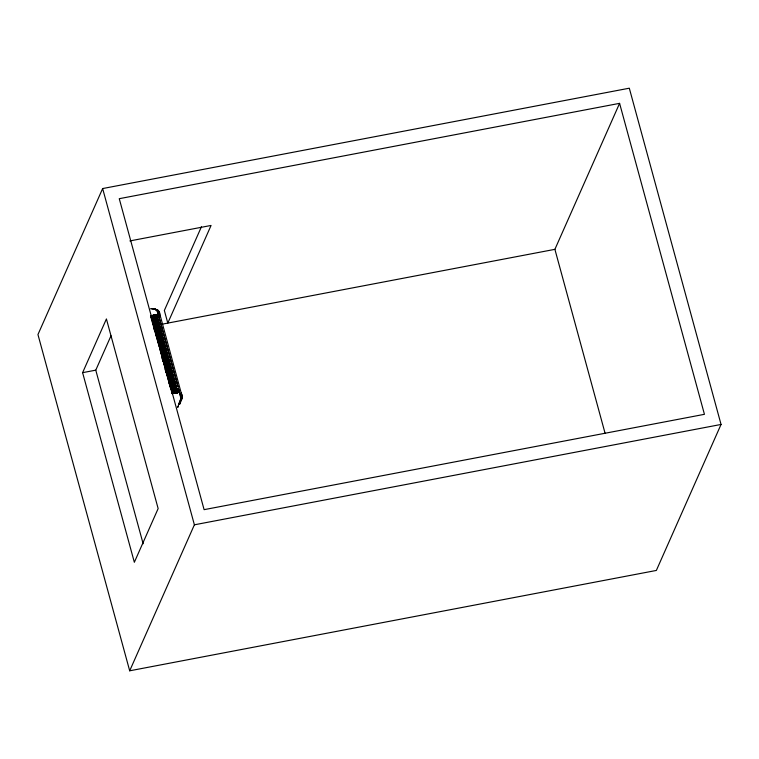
<?xml version="1.0" encoding="UTF-8"?>
<svg xmlns="http://www.w3.org/2000/svg" width="759" height="759" viewBox="0 0 759 759"><rect width="100%" height="100%" fill="white"/><g stroke="black" fill="none" stroke-linecap="round" stroke-linejoin="round"><path stroke-width="1.14" d="M174.883 393.2L177.777 392.716L156.515 314.786C154.086 316.645 153.66 314.435 154.219 316.095M173.337 393.228C170.509 392.707 174.134 393.105 175.538 393.105M175.576 393.029L174.475 392.45M156.382 314.938L153.612 316.057L154.286 315.716M175.889 392.887C174.987 390.458 180.471 393.456 175.86 392.991M171.951 392.839L172.008 393.665L173.005 393.162M176.012 387.422C180.225 392.536 176.316 393.589 174.75 392.526L153.897 315.706L174.94 392.526C174.684 392.526 173.896 393.181 173.659 392.925L152.73 316.114C150.472 315.251 154.001 316.38 153.252 315.545M154.513 316.076C157.445 315.915 152.882 315.535 156.496 314.805L177.758 392.782C173.877 393.096 179.684 392.83 176.06 392.251L155.358 316.133L155.842 315.554L177.568 392.659L176.05 392.991M151.326 315.991C150.586 317.148 150.396 315.535 151.98 315.943M151.99 316.199L151.354 316.304M175.803 392.185C178.934 393.077 174.238 389.519 175.376 387.204L157.398 320.061L156.031 315.336L155.244 315.867L154.732 315.089L156.496 314.805L161.733 334.33L156.458 314.852L154.893 315.023L156.42 314.89L172.369 373.305M152.037 315.44L151.923 316.475L153.631 315.877M173.005 393.276L173.669 392.991M175.917 392.65L177.777 392.716L175.301 392.735M154.191 316.123L156.487 314.824L152.967 315.327L154.096 315.156M150.718 316.579L150.709 316.626A38.529 11.945 -15.3 0 1 150.994 316.636L152.976 315.848M174.314 393.067L175.206 393.153M154.276 315.905L156.515 314.786L155.007 316.01M151.003 316.607C152.948 316.503 150.035 314.994 151.857 315.573M151.98 316.313C152.578 314.71 153.555 315.772 156.335 314.985M176.116 392.801L177.578 392.707L171.847 372.916M174.959 387.251C177.615 395.875 147.692 289.824 157.398 320.061M151.032 316.522L150.937 315.82L151.629 315.877M176.097 392.858L176.999 392.678L175.557 392.118M182.188 397.725L181.961 395.771M177.559 392.811C174.864 392.982 176.79 391.331 176.695 391.976L157.198 320.27M173.64 393.276L174.276 393.219M173.631 393.323L173.858 392.431L175.329 392.65M173.934 393.314L175.282 392.982M180.784 399.642L180.784 396.815L178.46 388.191M150.699 316.664L151.354 316.37M151.458 316.721A37.751 11.698 -15.3 0 1 153.071 316.465C157.16 316.721 155.396 311.588 157.768 319.71L176.173 387.517M172.331 393.57L172.682 393.209M154.238 316.057L153.897 316.142M167.027 353.722L165.633 354.187M182.236 398.143L179.579 404.376M179.75 403.949L180.576 401.985M178.261 406.369L177.9 407.137L177.426 406.682M178.46 404.737L180.386 400.325M179.096 403.589L180.879 398.342L178.327 388.21M178.185 406.226L178.384 405.676M102.645 188.555L37.95 334.548L129.694 670.804L656.355 570.445L721.05 424.452L629.306 88.196L102.645 188.555L194.389 524.811L129.694 670.804M82.608 372.66L106.412 318.951L158.147 508.568L134.343 562.277L82.608 372.66L95.776 370.155L111.004 335.772M155.671 315.753C156.449 314.71 159.912 331.778 161.06 334.624L156.952 320.526L176.268 392.005L174.75 392.526M201.439 226.761L164.352 310.459L167.796 323.106L211.068 225.451L129.874 240.926M180.984 400.724L182.388 397.327L181.429 393.333M605.113 433.408L554.895 249.341L619.591 103.347L119.258 198.687L204.105 509.659L704.437 414.319L619.591 103.347M155.538 315.905C153.859 313.932 160.737 331.664 160.642 334.966L160.481 335.165M155.111 315.659L155.965 315.402L175.462 387.223L156.278 315.051M154.827 316L154.864 315.374M154.57 315.07C158.603 314.264 153.925 315.516 156.098 315.127M156.506 314.795L155.045 315.232M156.269 310.184C156.971 308.922 160.13 311.693 159.684 313.638M156.164 310.127L156.847 309.71L158.394 310.488M155.709 315.63L170.86 373.2M173.982 392.801L172.369 392.612L172.986 392.896M176.695 391.976L175.822 392.232M155.5 315.905L174.987 387.232C175.452 391.454 176.97 392.764 175.642 392.071M157.929 322.518L156.022 322.793M155.737 335.592L161.743 334.254L157.825 319.653L161.752 334.302M161.259 334.719L157.521 319.937M163.621 346.863L164.731 346.502L162.635 347.005M167.843 358.846L166.923 358.969M171.164 371.047L170.225 371.085M174.447 383.067L170.263 383.703M172.284 392.688A37.751 11.802 -15.3 0 1 173.915 392.431C172.075 392.384 176.145 392.318 173.83 392.545M151.572 315.706L150.737 315.687L151.288 315.867M160.642 334.966L156.8 320.696M177.35 392.384L174.153 392.498M174.731 392.204L175.614 392.564M151.686 315.516L152.578 315.592M156.288 314.852L154.779 315.042M153.29 315.279L153.631 315.81M155.073 315.013L155.756 315.07L155.31 315.241M153.489 315.659L155.975 316.067L176.287 392.213M156.221 309.947L155.861 310.089M161.06 334.624L157.265 320.203M159.333 334.899L161.458 334.491L166.638 353.675M173.099 392.773L174.627 392.64M176.031 392.346C176.505 392.033 175.889 390.79 175.291 387.194M155.652 315.383L156.164 315.184M155.68 315.317L154.371 315.564M171.088 372.954L171.581 372.887M152.227 315.602L151.591 315.753L152.635 315.839M172.246 392.735L173.612 392.669L173.099 392.46M153.546 315.393L154.219 315.346M156.42 314.89L155.775 315.023M155.699 315.251L155.102 315.469L155.993 315.27M166.401 353.722L176.97 392.061L175.784 392.261L176.468 391.967L171.192 372.916L175.215 387.185M155.785 314.938L155.263 315.051L156.326 314.805M176.392 392.45L171.572 393.115M161.999 324.207L554.895 249.341M194.389 524.811L721.05 424.452M150.728 316.418L151.335 316.057M171.989 392.944L173.64 392.792M172.027 393.067L173.005 393.029M150.595 316.086L153.954 315.64M151.506 315.962L150.567 316.123L159.267 346.92M155.832 335.279L157.208 335.146M155.709 335.497L159.523 334.766M162.464 359.595L163.821 359.358M165.747 371.606L167.122 371.474M169.048 383.722L171.638 383.38M151.525 315.621L152.265 315.706M153.878 322.936L155.121 322.831M153.745 323.154L156.221 322.66M153.764 323.249L157.037 322.736M157.179 335.051L158.422 334.937M160.491 347.157L163.83 346.73M160.348 347.375L162.834 346.882M160.377 347.47L162.663 347.1M163.792 359.263L165.035 359.159M163.65 359.481L167.141 358.836M163.678 359.576L165.965 359.216M167.094 371.379L168.337 371.274M166.961 371.597L171.363 370.819M166.98 371.692L170.253 371.179M177.046 392.166L161.202 334.529M175.652 387.27C176.828 391.492 176.344 392.384 176.344 392.327M173.545 392.754L174.523 392.593M176.164 391.995L177.34 392.251L166.838 353.666L177.634 392.469L176.989 392.631M152.654 315.972L153.631 315.753M152.616 315.716L153.603 315.554M152.938 316.247L173.564 392.944L152.151 316L152.73 316.114M155.092 322.736L158.147 322.385M158.403 334.842L160.528 334.624M165.007 359.064L168.062 358.713M168.308 371.179L169.437 371.094M171.619 383.286L172.739 383.21M171.458 383.504L173.745 383.058M173.574 392.564L174.304 392.688M152.815 315.383L153.584 315.497M173.659 392.403L175.234 392.365M165.936 359.121L166.952 359.064M169.409 370.999L171.344 370.724M172.72 383.115L174.646 382.83M175.538 392.27L175.215 392.318M154.608 315.668L155.937 316.114L176.23 392.128M175.879 392.033L176.875 392.08L157.066 320.402M157.198 322.414L158.128 322.29M160.51 334.529L161.43 334.396M163.811 346.635L164.76 346.597M173.536 383.191L174.674 382.925M177.283 392.327L176.42 392.764L177.008 392.782M150.519 308.761L153.309 308.866M153.897 315.706L175.016 392.498M151.942 308.856L156.771 309.577L159.864 320.535M176.126 392.555L177.682 392.526M154.409 309.103L155.519 309.169M154.438 308.998L155.263 309.131M155.472 309.274L156.914 310.033L159.153 317.926M158.47 310.763L160.358 316.607M177.549 406.682L177.805 407.156L178.507 405.657M171.762 372.906L177.16 392.147M182.018 395.98L159.305 312.234M181.23 393.115L181.714 394.87M159.637 319.226L178.109 386.91M159.959 320.858L177.986 386.929M154.381 315.867L175.206 392.688M152.417 315.962L173.299 392.782M151.383 317.518L171.714 392.042M159.883 349.178L170.671 388.693M153.726 327.575L154.646 330.962M162.047 358.058L162.967 361.445M165.12 369.348L166.05 372.735M95.776 370.155L143.147 543.776M159.257 312.547L159.561 313.666M161.601 334.311L175.927 387.384M157.692 319.776L161.477 334.368"/></g></svg>
